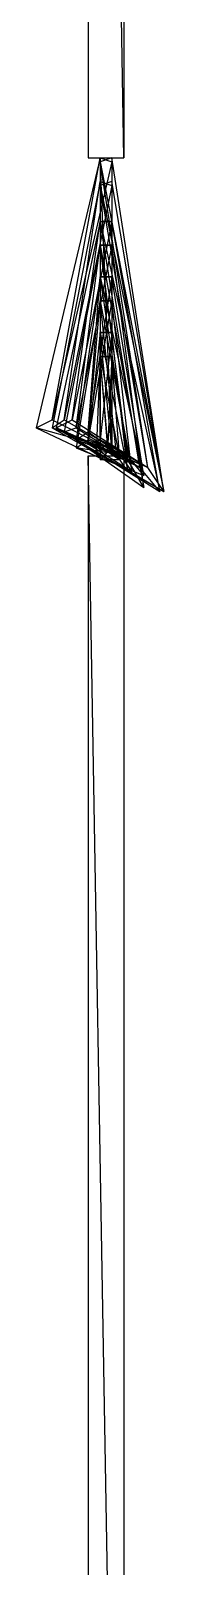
# Model space of a CAD drawing. Header units: millimetres. Extents: x 0 to 741, y 31 to 702.
# Drawn here: x 516.12 to 519.96, y 101.23 to 147.62 of the extents above; entities that cross this region are included whole.
import ezdxf

# ---------------------------------------------------------------- set-up
doc = ezdxf.new("R2010")
doc.units = ezdxf.units.MM
doc.layers.add('DIAGRAM', color=4, linetype='Continuous')

msp = doc.modelspace()

# ---------------------------------------------------------------- linework, layer by layer
at = {"layer": 'DIAGRAM'}
for p, q in [((518.764, 143.78), (517.684, 206.66)), ((517.684, 206.66), (517.684, 143.78)), ((518.764, 143.78), (517.684, 206.66)), ((518.764, 206.66), (518.764, 143.78)), ((518.044, 143.78), (516.124, 135.62)), ((516.604, 135.86), (518.044, 143.78)), ((516.604, 135.86), (518.044, 143.78)), ((518.404, 143.66), (516.604, 135.86)), ((517.684, 143.78), (518.764, 143.78)), ((518.044, 143.78), (518.404, 143.66)), ((518.404, 143.78), (518.044, 143.66)), ((518.404, 135.02), (518.044, 143.78)), ((518.044, 143.78), (518.044, 134.66)), ((518.404, 135.02), (518.044, 143.78)), ((518.044, 143.78), (518.404, 143.78)), ((518.044, 143.66), (519.964, 133.7)), ((518.044, 143.66), (519.964, 133.7)), ((519.484, 134.42), (518.044, 143.66)), ((519.964, 133.7), (518.404, 143.78)), ((518.404, 143.78), (518.404, 135.02)), ((518.044, 143.06), (516.604, 135.62)), ((516.964, 135.86), (518.044, 143.06)), ((516.964, 135.86), (518.044, 143.06)), ((518.404, 142.94), (516.964, 135.86)), ((518.044, 143.06), (518.404, 142.94)), ((518.404, 143.06), (518.044, 142.94)), ((518.044, 142.94), (519.964, 133.7)), ((518.044, 142.94), (519.964, 133.7)), ((519.484, 134.42), (518.044, 142.94)), ((519.964, 133.7), (518.404, 143.06)), ((518.044, 141.86), (516.724, 135.62)), ((517.204, 135.86), (518.044, 141.86)), ((517.204, 135.86), (518.044, 141.86)), ((518.404, 141.86), (517.204, 135.86)), ((518.044, 141.86), (518.404, 141.86)), ((518.404, 141.86), (518.044, 141.86)), ((518.044, 141.86), (519.844, 133.7)), ((518.044, 141.86), (519.844, 133.7)), ((519.244, 134.42), (518.044, 141.86)), ((519.844, 133.7), (518.404, 141.86)), ((518.044, 141.14), (516.964, 135.5)), ((517.324, 135.62), (518.044, 141.14)), ((517.324, 135.62), (518.044, 141.14)), ((518.404, 141.14), (517.324, 135.62)), ((518.044, 141.14), (518.404, 141.14)), ((518.404, 141.14), (518.044, 141.14)), ((518.044, 141.14), (519.364, 133.82)), ((518.044, 141.14), (519.364, 133.82)), ((518.884, 134.66), (518.044, 141.14)), ((519.364, 133.82), (518.404, 141.14)), ((518.044, 140.18), (517.324, 135.26)), ((517.684, 135.5), (518.044, 140.18)), ((517.684, 135.5), (518.044, 140.18)), ((518.404, 140.18), (517.684, 135.5)), ((518.044, 140.18), (518.404, 140.18)), ((518.404, 140.18), (518.044, 140.18)), ((518.044, 140.18), (519.364, 134.18)), ((518.044, 140.18), (519.364, 134.18)), ((518.884, 134.78), (518.044, 140.18)), ((519.364, 134.18), (518.404, 140.18)), ((518.044, 139.46), (517.324, 135.02)), ((517.684, 135.26), (518.044, 139.46)), ((517.684, 135.26), (518.044, 139.46)), ((518.404, 139.46), (517.684, 135.26)), ((518.044, 139.46), (518.404, 139.46)), ((518.404, 139.46), (518.044, 139.46)), ((518.044, 139.46), (519.004, 134.3)), ((518.044, 139.46), (519.004, 134.3)), ((518.524, 135.02), (518.044, 139.46)), ((519.004, 134.3), (518.404, 139.46)), ((518.044, 138.5), (517.684, 135.14)), ((518.044, 135.26), (518.044, 138.5)), ((518.044, 135.26), (518.044, 138.5)), ((518.044, 138.5), (518.404, 138.5)), ((518.404, 138.5), (518.044, 135.26)), ((518.404, 138.5), (518.044, 138.5)), ((518.044, 138.5), (518.884, 134.3)), ((518.044, 138.5), (518.884, 134.3)), ((518.404, 135.02), (518.044, 138.5)), ((518.884, 134.3), (518.404, 138.5)), ((518.044, 137.78), (517.924, 134.9)), ((518.284, 135.14), (518.044, 137.78)), ((518.284, 135.14), (518.044, 137.78)), ((518.044, 137.78), (518.404, 137.78)), ((518.404, 137.78), (518.044, 137.78)), ((518.044, 137.78), (518.644, 134.66)), ((518.044, 137.78), (518.644, 134.66)), ((518.284, 135.02), (518.044, 137.78)), ((518.404, 137.78), (518.284, 135.14)), ((518.644, 134.66), (518.404, 137.78)), ((516.124, 135.62), (516.604, 135.86)), ((516.124, 135.62), (516.604, 135.86)), ((518.284, 135.02), (516.124, 135.62)), ((516.124, 135.62), (518.164, 134.66)), ((518.284, 135.02), (516.124, 135.62)), ((516.604, 135.86), (518.284, 135.02)), ((516.604, 135.62), (516.964, 135.86)), ((516.604, 135.62), (516.964, 135.86)), ((519.484, 134.42), (516.604, 135.62)), ((516.604, 135.62), (519.964, 133.7)), ((519.484, 134.42), (516.604, 135.62)), ((516.724, 135.62), (517.204, 135.86)), ((516.724, 135.62), (517.204, 135.86)), ((519.484, 134.42), (516.724, 135.62)), ((516.724, 135.62), (519.964, 133.7)), ((519.484, 134.42), (516.724, 135.62)), ((516.964, 135.86), (519.484, 134.42)), ((516.964, 135.5), (517.324, 135.62)), ((516.964, 135.5), (517.324, 135.62)), ((519.244, 134.42), (516.964, 135.5)), ((516.964, 135.5), (519.844, 133.7)), ((519.244, 134.42), (516.964, 135.5)), ((517.204, 135.86), (519.484, 134.42)), ((517.324, 135.62), (519.244, 134.42)), ((517.324, 135.26), (517.684, 135.5)), ((517.324, 135.26), (517.684, 135.5)), ((517.684, 135.5), (518.884, 134.66)), ((518.884, 134.66), (517.324, 135.26)), ((517.324, 135.26), (519.364, 133.82)), ((518.884, 134.66), (517.324, 135.26)), ((517.324, 135.02), (517.684, 135.26)), ((517.324, 135.02), (517.684, 135.26)), ((518.884, 134.78), (517.324, 135.02)), ((517.324, 135.02), (519.364, 134.18)), ((518.884, 134.78), (517.324, 135.02)), ((517.684, 135.26), (518.884, 134.78)), ((517.684, 135.14), (518.044, 135.26)), ((517.684, 135.14), (518.044, 135.26)), ((518.524, 135.02), (517.684, 135.14)), ((517.684, 135.14), (519.004, 134.3)), ((518.524, 135.02), (517.684, 135.14)), ((517.924, 134.9), (518.284, 135.14)), ((517.924, 134.9), (518.284, 135.14)), ((518.404, 135.02), (517.924, 134.9)), ((518.404, 135.02), (517.924, 134.9)), ((518.044, 135.26), (518.524, 135.02)), ((518.044, 134.66), (518.404, 135.02)), ((518.164, 134.66), (518.284, 135.02)), ((518.284, 135.14), (518.404, 135.02)), ((518.644, 134.66), (518.284, 135.02)), ((518.284, 134.9), (518.404, 135.02)), ((518.404, 135.02), (518.284, 135.02)), ((518.284, 135.02), (518.284, 134.9)), ((518.884, 134.3), (518.404, 135.02)), ((518.884, 134.3), (518.404, 135.02)), ((519.004, 134.3), (518.524, 135.02)), ((519.004, 134.3), (518.524, 135.02)), ((518.764, 71.78), (517.684, 134.78)), ((517.684, 134.78), (517.684, 71.78)), ((518.764, 71.78), (517.684, 134.78)), ((517.684, 134.78), (518.764, 134.78)), ((517.924, 134.9), (518.884, 134.3)), ((518.044, 134.66), (518.284, 134.9)), ((518.644, 134.66), (518.044, 134.66)), ((518.284, 134.9), (518.644, 134.66)), ((518.764, 134.78), (518.764, 71.78)), ((519.364, 134.18), (518.884, 134.78)), ((519.364, 134.18), (518.884, 134.78)), ((519.364, 133.82), (518.884, 134.66)), ((519.364, 133.82), (518.884, 134.66)), ((519.844, 133.7), (519.244, 134.42)), ((519.844, 133.7), (519.244, 134.42)), ((519.964, 133.7), (519.484, 134.42)), ((519.964, 133.7), (519.484, 134.42)), ((519.964, 133.7), (519.484, 134.42)), ((519.964, 133.7), (519.484, 134.42))]:
    msp.add_line(p, q, dxfattribs=at)

doc.saveas('drawing.dxf')
